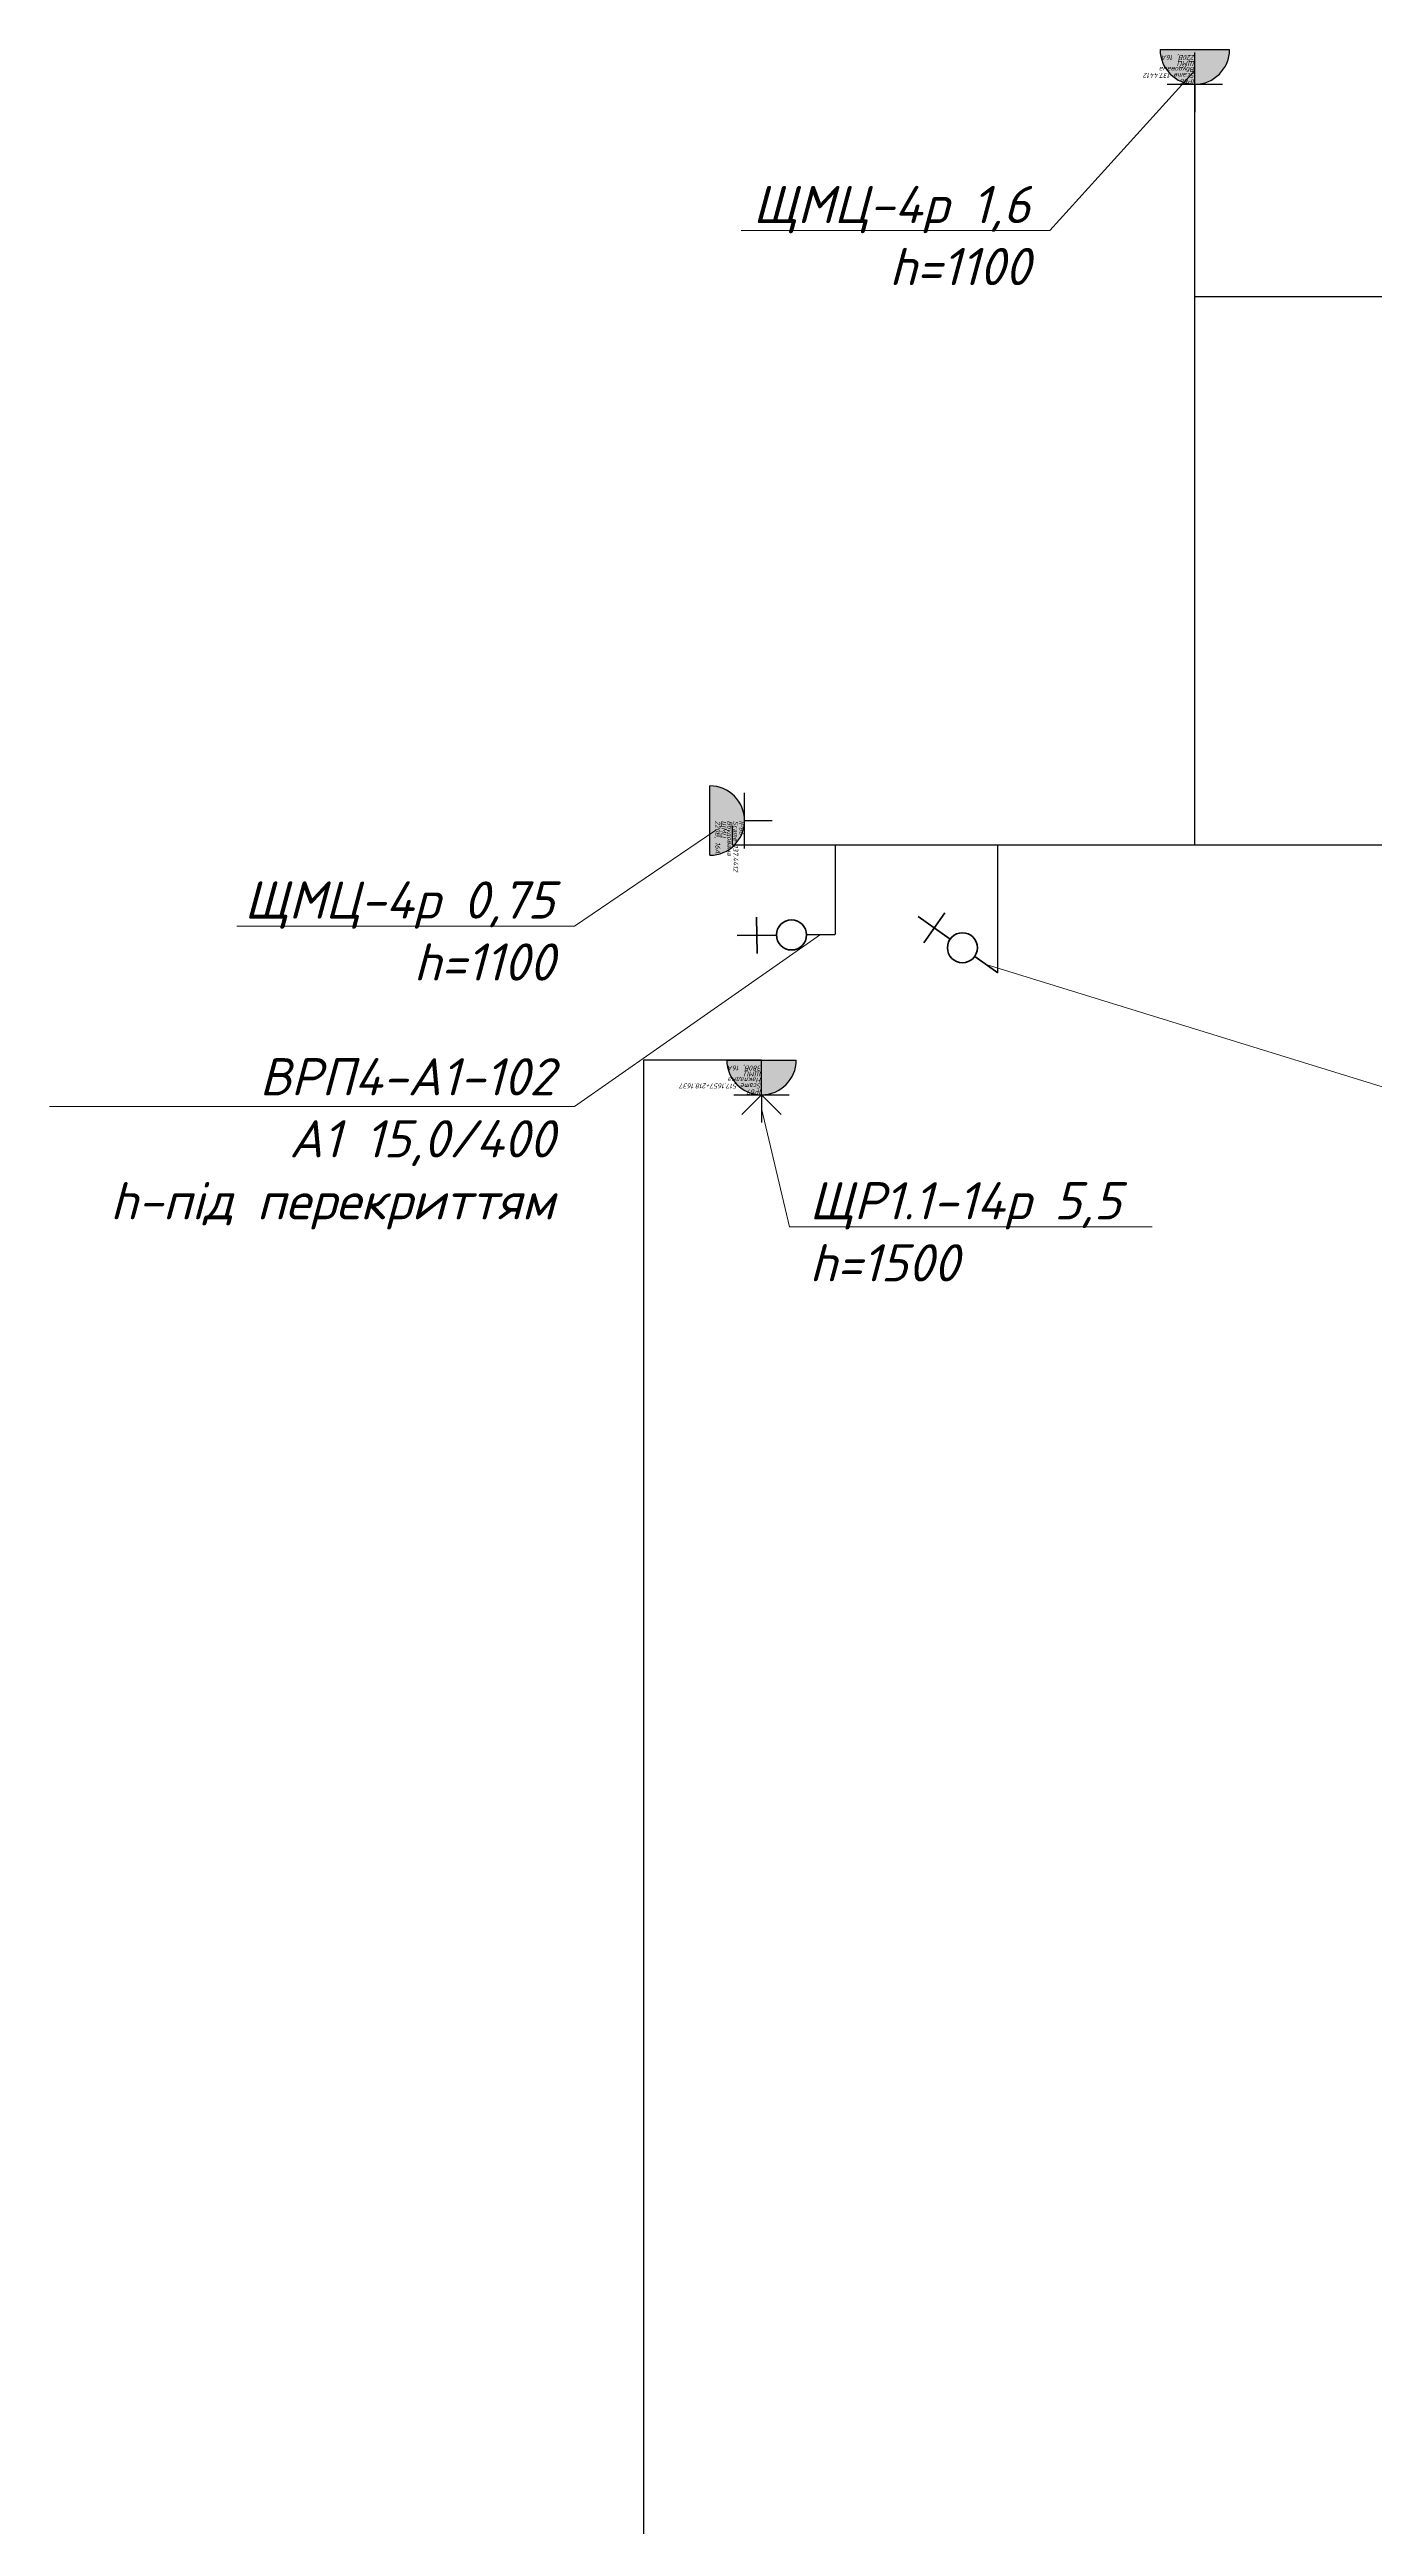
# Model space of a CAD drawing. Header units: millimetres. Extents: x -164867 to 807677, y -316775 to 513985.
# Drawn here: x -40761 to -34083, y 258233 to 270717 of the extents above; entities that cross this region are included whole.
import ezdxf
from ezdxf import colors
from ezdxf.entities.mleader import LeaderData, LeaderLine
from ezdxf.enums import TextEntityAlignment as Align
from ezdxf.math import Vec2, Vec3

# ---------------------------------------------------------------- set-up
doc = ezdxf.new("R2010")
doc.units = ezdxf.units.MM
doc.layers.add('E_Hidden atributes', color=2, linetype='Continuous', plot=False)
for name, color, linetype, lineweight in [('E_В лотку', 5, 'Kabl_in_Lotok', 30), ('E_Обладнання', 84, 'Continuous', 35), ('E_Позначення', 7, 'Continuous', 15), ('E_Розп. мережі', 5, 'Continuous', 30)]:
    doc.layers.add(name, color=color, linetype=linetype, lineweight=lineweight)
doc.styles.add('GOST 2.304', font='isocpeui.ttf')
doc.styles.add('orientation to layout', font='isocpeui.ttf')
doc.styles.add('ГОСТ 2.304', font='isocpeui.ttf')
doc.linetypes.add('Kabl_in_Lotok', pattern='A,10,[130,ltypeshp.shx,S=1,R=0,X=0,Y=0],1,[130,ltypeshp.shx,S=1,R=90,X=0,Y=-1],1,[130,ltypeshp.shx,S=1,R=0,X=0,Y=0],10', length=22)

# ---------------------------------------------------------------- blocks, each defined once
blk = doc.blocks.new('_None')
blk = doc.blocks.new('*U507')
h = blk.add_hatch(color=0)
h.dxf.hatch_style = 1
h.paths.add_polyline_path([(175, 100, 1), (-175, 100)])
at = {"color": 0, "linetype": 'Continuous', "lineweight": 30}
for p, q in [((0, 275), (0, 415)), ((0, 275), (0, 415)), ((0, 275), (0, 415)), ((140, 275), (-140, 275)), ((175, 100), (-175, 100))]:
    blk.add_line(p, q, dxfattribs=at)
blk.add_arc((0, 100), 175, 0, 180, dxfattribs=at)
at = {"color": 0, "style": 'orientation to layout'}
blk.add_attdef('AMOUNT', text='', height=150, dxfattribs=at).set_placement((147, 422), align=Align.MIDDLE_CENTER)
at = {"layer": 'E_Hidden atributes', "style": 'GOST 2.304'}
for tag, p in [('IP', (0, 248)), ('INSTALATION', (0, 188)), ('LOCATION', (0, 158)), ('COLOR', (0, 100)), ('VENDOR', (0, 218)), ('VOLTAGE_CURRENT', (0, 128))]:
    blk.add_attdef(tag, p, '', height=25, dxfattribs=at)
blk = doc.blocks.new('*U508')
h = blk.add_hatch(color=0)
h.dxf.hatch_style = 1
h.paths.add_polyline_path([(175, 100, 1), (-175, 100)])
at = {"color": 0, "linetype": 'Continuous', "lineweight": 30}
for p, q in [((0, 275), (0, 415)), ((0, 275), (0, 415)), ((0, 275), (0, 415)), ((140, 275), (-140, 275)), ((0, 275), (0, 100)), ((175, 100), (-175, 100))]:
    blk.add_line(p, q, dxfattribs=at)
at = {"color": 0, "lineweight": 30}
for q in [(-99, 374), (99, 374)]:
    blk.add_line((0, 275), q, dxfattribs=at)
at = {"color": 0, "linetype": 'Continuous', "lineweight": 30}
blk.add_arc((0, 100), 175, 0, 180, dxfattribs=at)
at = {"color": 0, "style": 'orientation to layout'}
blk.add_attdef('AMOUNT', text='', height=150, dxfattribs=at).set_placement((147, 422), align=Align.MIDDLE_CENTER)
at = {"layer": 'E_Hidden atributes', "style": 'GOST 2.304'}
for tag, p in [('IP', (0, 248)), ('INSTALATION', (0, 188)), ('LOCATION', (0, 158)), ('COLOR', (0, 100)), ('VENDOR', (0, 218)), ('VOLTAGE_CURRENT', (0, 128))]:
    blk.add_attdef(tag, p, '', height=25, dxfattribs=at)
blk = doc.blocks.new('электровывод')
at = {"color": 0, "linetype": 'ByBlock', "lineweight": -2}
for p, q in [((-122.6, 123.9), (-204.8, 207)), ((-202.4, 127.2), (-125, 203.7)), ((-59.5, 60.1), (0, 0))]:
    blk.add_line(p, q, dxfattribs=at)
blk.add_circle((-91, 92), 44.9, dxfattribs=at)

msp = doc.modelspace()

# ---------------------------------------------------------------- linework, layer by layer
at = {"layer": 'E_В лотку', "ltscale": 100}
for points in [[(-34990.17, 270701.48), (-34990.17, 266708.84)], [(-34990.17, 269472.46), (-33406.42, 269472.46), (-33406.42, 270218.01)], [(-37319.18, 266708.84), (-29518.38, 266708.84)], [(-36800.03, 266708.84), (-36800.03, 266257)], [(-35980.84, 266063.54), (-35980.84, 266708.84)], [(-37767.19, 265623.54), (-37767.19, 254427.95)]]:
    msp.add_lwpolyline(points, dxfattribs=at)
at = {"layer": 'E_Розп. мережі'}
for points in [[(-37319.18, 266803.69), (-37319.18, 266708.84)], [(-37171.97, 265623.54), (-37767.19, 265623.54)]]:
    msp.add_lwpolyline(points, dxfattribs=at)

# ---------------------------------------------------------------- block references
at = {"layer": 'E_Обладнання'}
for name, p, rotation, values in [('*U507', (-34987.88, 270816.62), 180, {'INSTALATION': 'Вбудована', 'IP': 'IP66', 'VENDOR': 'Scame 137.4412', 'LOCATION': 'ЩМЦ', 'VOLTAGE_CURRENT': '220В, 16А'}), ('*U507', (-37532.62, 266830.55), 270, {'INSTALATION': 'Вбудована', 'IP': 'IP66', 'VENDOR': 'Scame 137.4412', 'LOCATION': 'ЩМЦ', 'VOLTAGE_CURRENT': '220В, 16А'}), ('*U508', (-37171.97, 265723.54), 180, {'INSTALATION': 'Накладна', 'IP': 'IP67', 'VENDOR': 'Scame 517.1657+218.1637', 'LOCATION': 'ЩМЦ', 'VOLTAGE_CURRENT': '380В, 16А'})]:
    msp.add_blockref(name, p, dxfattribs=dict(at, rotation=rotation)).add_auto_attribs(values)
at = {"layer": 'E_Обладнання', "yscale": 1.687500000021705, "zscale": 1.687500000021704}
for p, xscale, rotation in [((-36802.62, 266257), -1.687500000021705, 135.457485714849), ((-35980.84, 266063.54), -1.687500000021706, 99.4626298550205)]:
    msp.add_blockref('электровывод', p, dxfattribs=dict(at, xscale=xscale, rotation=rotation))

# ---------------------------------------------------------------- next in the draw order: leaders
at = {"layer": 'E_Позначення'}
ml = msp.add_multileader_mtext('Standard', dxfattribs=at)
ml.set_content('ЩМЦ-4р 1,6\\Ph=1100', color=256, style='ГОСТ 2.304')
ml.set_leader_properties(color=256, linetype='ByLayer', lineweight=-1)
ml.set_arrow_properties(name='NONE')
ml.build(insert=Vec2(0, 0))
ml.multileader.update_dxf_attribs({"has_dogleg": 0, "text_left_attachment_type": 6, "text_right_attachment_type": 6, "text_top_attachment_type": 10, "dogleg_length": 0, "arrow_head_size": 1})
ctx = ml.context
ctx.base_point, ctx.char_height, ctx.arrow_head_size, ctx.landing_gap_size, ctx.plane_origin = Vec3(-37320.22, 269804.21), 187.5, 1, 100, Vec3(-40196.47, 269863.09)
ctx.left_attachment, ctx.right_attachment, ctx.text_align_type = 6, 6, 2
notes = []
notes.append((ctx, [(1, (1, 1, 0), (-35718.09, 269804.21), (-1, 0), 0, [(0, [(-34987.88, 270611.36)], 0, [])])]))
ctx.mtext.insert, ctx.mtext.alignment, ctx.mtext.flow_direction = Vec3(-35818.09, 270029.21), 3, 5
ctx.mtext.has_bg_fill, ctx.mtext.bg_color, ctx.mtext.bg_scale_factor, ctx.mtext.bg_transparency, ctx.mtext.use_window_bg_color = 1, -1027028792, 1.5, 0, 1
ml = msp.add_multileader_mtext('Standard', dxfattribs=at)
ml.set_content('ЩМЦ-4р 0,75\\Ph=1100', color=256, style='ГОСТ 2.304')
ml.set_leader_properties(color=256, linetype='ByLayer', lineweight=-1)
ml.set_arrow_properties(name='NONE')
ml.build(insert=Vec2(0, 0))
ml.multileader.update_dxf_attribs({"has_dogleg": 0, "text_left_attachment_type": 6, "text_right_attachment_type": 6, "text_top_attachment_type": 10, "dogleg_length": 0, "arrow_head_size": 1})
ctx = ml.context
ctx.base_point, ctx.char_height, ctx.arrow_head_size, ctx.landing_gap_size, ctx.plane_origin = Vec3(-39902.03, 266298.94), 187.5, 1, 100, Vec3(-43582.01, 264835.38)
ctx.left_attachment, ctx.right_attachment, ctx.text_align_type = 6, 6, 2
notes.append((ctx, [(1, (1, 1, 0), (-38115.24, 266298.94), (-1, 0), 0, [(0, [(-37402.93, 266782.31)], 0, [])])]))
ctx.mtext.insert, ctx.mtext.alignment, ctx.mtext.flow_direction = Vec3(-38215.24, 266523.94), 3, 5
ctx.mtext.has_bg_fill, ctx.mtext.bg_color, ctx.mtext.bg_scale_factor, ctx.mtext.bg_transparency, ctx.mtext.use_window_bg_color = 1, -1027028792, 1.5, 0, 1
ml = msp.add_multileader_mtext('Standard', dxfattribs=at)
ml.set_content('ЩР1.1-14р 5,5\\Ph=1500', color=256, style='ГОСТ 2.304')
ml.set_leader_properties(color=256, linetype='ByLayer', lineweight=-1)
ml.set_arrow_properties(name='NONE')
ml.build(insert=Vec2(0, 0))
ml.multileader.update_dxf_attribs({"has_dogleg": 0, "text_left_attachment_type": 6, "text_right_attachment_type": 6, "text_top_attachment_type": 10, "dogleg_length": 0, "arrow_head_size": 1})
ctx = ml.context
ctx.base_point, ctx.char_height, ctx.arrow_head_size, ctx.landing_gap_size, ctx.plane_origin = Vec3(-37030.7, 264783.07), 187.5, 1, 100, Vec3(-39380.34, 264310.55)
ctx.left_attachment, ctx.right_attachment = 6, 6
notes.append((ctx, [(0, (1, 1, 0), (-37030.7, 264783.07), (1, 0), 0, [(0, [(-37171.97, 265378.54)], 0, [])])]))
ctx.mtext.insert, ctx.mtext.flow_direction = Vec3(-36930.7, 265008.07), 5
ctx.mtext.has_bg_fill, ctx.mtext.bg_color, ctx.mtext.bg_scale_factor, ctx.mtext.bg_transparency, ctx.mtext.use_window_bg_color = 1, -1027028792, 1.5, 0, 1
for ctx, leaders in notes:
    for number, flags, end, landing, length, lines in leaders:
        leader = LeaderData()
        leader.index, (leader.has_last_leader_line, leader.has_dogleg_vector, leader.attachment_direction) = number, flags
        leader.last_leader_point, leader.dogleg_vector, leader.dogleg_length = Vec3(end), Vec3(landing), length
        for number, points, colour, breaks in lines:
            line = LeaderLine()
            line.index, line.vertices, line.color, line.breaks = number, Vec3.list(points), colors.encode_raw_color(colour), breaks
            leader.lines.append(line)
        ctx.leaders.append(leader)

# ---------------------------------------------------------------- next in the draw order: leaders
ml = msp.add_multileader_mtext('Standard', dxfattribs=at)
ml.set_content('ВРП4-А1-102\\PА1 15,0/400\\Ph-під перекриттям', color=256, style='ГОСТ 2.304')
ml.set_leader_properties(color=256, linetype='ByLayer', lineweight=-1)
ml.set_arrow_properties(name='NONE')
ml.build(insert=Vec2(0, 0))
ml.multileader.update_dxf_attribs({"has_dogleg": 0, "text_left_attachment_type": 6, "text_right_attachment_type": 6, "dogleg_length": 0, "arrow_head_size": 1})
ctx = ml.context
ctx.base_point, ctx.char_height, ctx.arrow_head_size, ctx.landing_gap_size, ctx.plane_origin = Vec3(-40616.52, 265389.29), 187.5, 1, 100, Vec3(-15759.84, 264766.3)
ctx.left_attachment, ctx.right_attachment, ctx.text_align_type = 6, 6, 2
notes = []
notes.append((ctx, [(1, (1, 1, 0), (-38115.24, 265389.29), (-1, 0), 0, [(0, [(-36873.98, 266256.04)], 0, [])])]))
ctx.mtext.insert, ctx.mtext.alignment, ctx.mtext.flow_direction = Vec3(-38215.24, 265633.04), 3, 5
ctx.mtext.has_bg_fill, ctx.mtext.bg_color, ctx.mtext.bg_scale_factor, ctx.mtext.bg_transparency, ctx.mtext.use_window_bg_color = 1, -1027028792, 1.5, 0, 1
ml = msp.add_multileader_mtext('Standard', dxfattribs=at)
ml.set_content('ВРП4-ЕК-7-c\\PК102 1,5/220\\Ph=200', color=256, style='ГОСТ 2.304')
ml.set_leader_properties(color=256, linetype='ByLayer', lineweight=-1)
ml.set_arrow_properties(name='NONE')
ml.build(insert=Vec2(0, 0))
ml.multileader.update_dxf_attribs({"has_dogleg": 0, "text_left_attachment_type": 6, "text_right_attachment_type": 6, "dogleg_length": 0, "arrow_head_size": 1})
ctx = ml.context
ctx.base_point, ctx.char_height, ctx.arrow_head_size, ctx.landing_gap_size, ctx.plane_origin = Vec3(-33982.62, 265470.26), 187.5, 1, 100, Vec3(-14938.05, 264572.84)
ctx.left_attachment, ctx.right_attachment = 6, 6
notes.append((ctx, [(0, (1, 1, 0), (-33982.62, 265470.26), (1, 0), 0, [(0, [(-36039.13, 266104.71)], 0, [])])]))
ctx.mtext.insert, ctx.mtext.flow_direction = Vec3(-33882.62, 265695.26), 5
ctx.mtext.has_bg_fill, ctx.mtext.bg_color, ctx.mtext.bg_scale_factor, ctx.mtext.bg_transparency, ctx.mtext.use_window_bg_color = 1, -1027028792, 1.5, 0, 1
for ctx, leaders in notes:
    for number, flags, end, landing, length, lines in leaders:
        leader = LeaderData()
        leader.index, (leader.has_last_leader_line, leader.has_dogleg_vector, leader.attachment_direction) = number, flags
        leader.last_leader_point, leader.dogleg_vector, leader.dogleg_length = Vec3(end), Vec3(landing), length
        for number, points, colour, breaks in lines:
            line = LeaderLine()
            line.index, line.vertices, line.color, line.breaks = number, Vec3.list(points), colors.encode_raw_color(colour), breaks
            leader.lines.append(line)
        ctx.leaders.append(leader)

doc.saveas('drawing.dxf')
